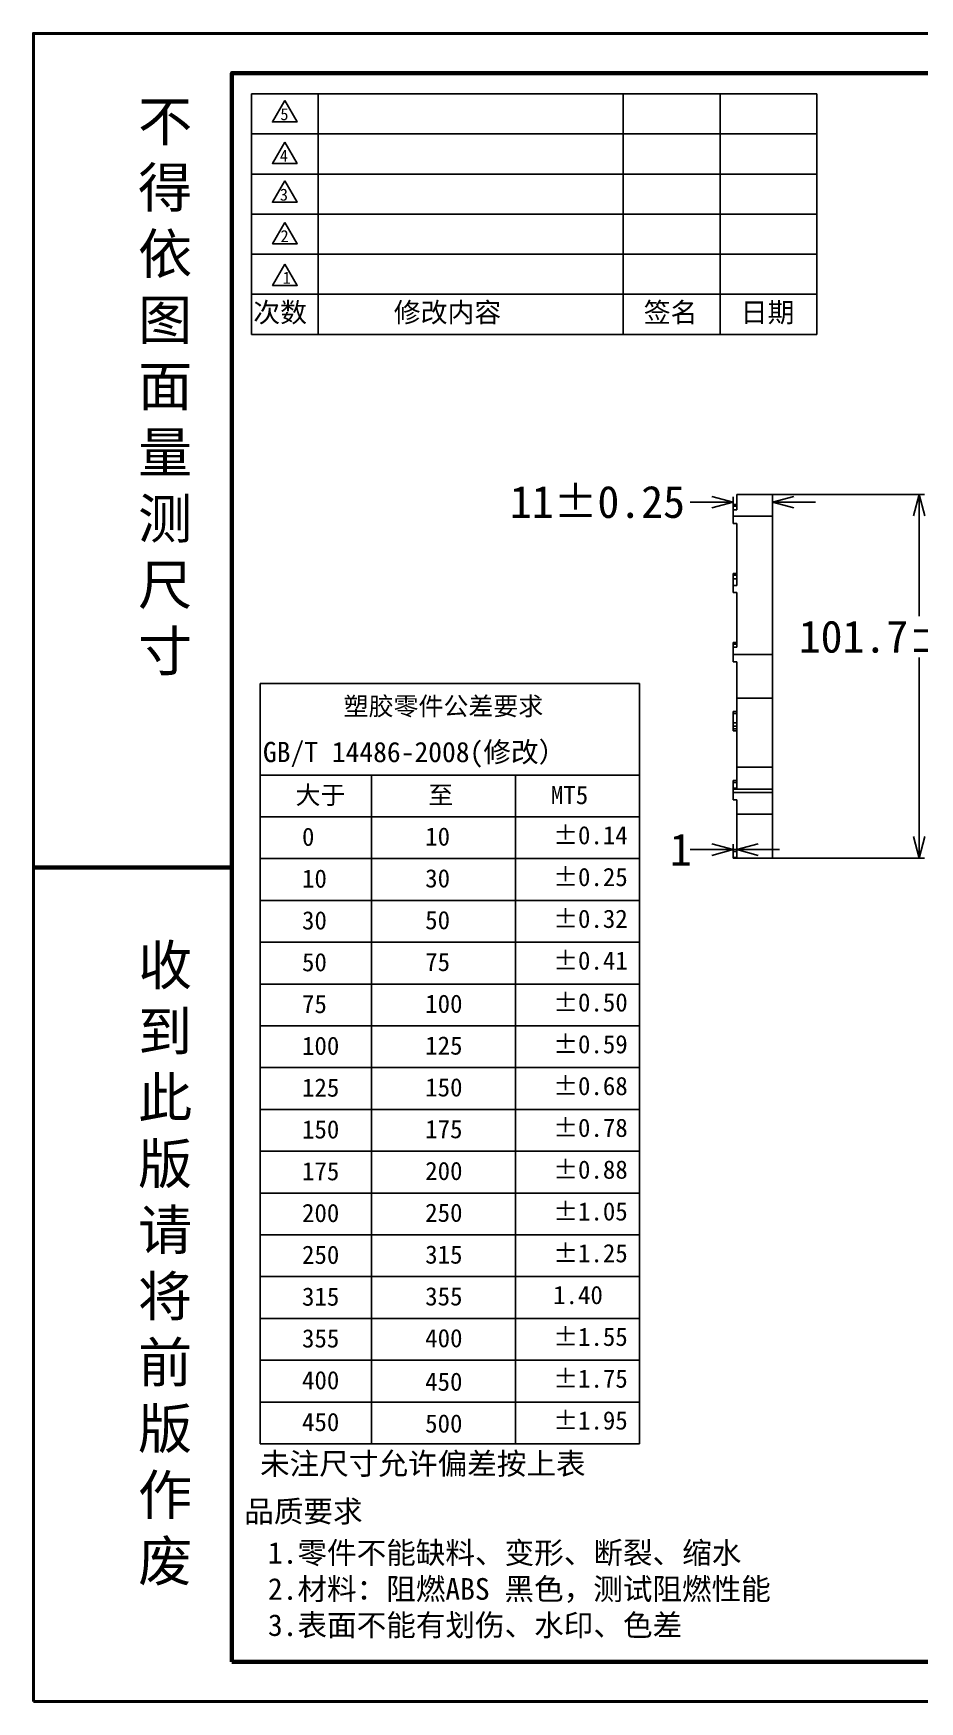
# Model space of a CAD drawing. Header units: millimetres. Extents: x 185 to 845, y 151 to 621.
# Drawn here: x 185.2 to 433.1, y 151.1 to 617.9 of the extents above; entities that cross this region are included whole.
import ezdxf
from ezdxf.lldxf.tags import DXFTag

# ---------------------------------------------------------------- set-up
doc = ezdxf.new("R2010")
doc.units = ezdxf.units.MM
doc.layers.add('title-ifrm', color=6, linetype='Continuous', lineweight=60)
doc.layers.add('title-ofrm', color=5, linetype='Continuous', lineweight=40)
doc.styles.add('HZ', font='')
doc.styles.get("Standard").update_dxf_attribs({"font": 'simfang.ttf'})
doc.styles.get('HZ').set_extended_font_data('SimSun')
tags = doc.linetypes.add('ACAD_ISO04W100', pattern=[30, 24, -3, 0, -3]).pattern_tags.tags
tags[10:11] = [DXFTag(74, 4), DXFTag(75, 0), DXFTag(340, '0'), DXFTag(46, 0.0), DXFTag(50, 0.0), DXFTag(44, 0.0), DXFTag(45, 0.0)]
tags[8:9] = [DXFTag(74, 4), DXFTag(75, 0), DXFTag(340, '0'), DXFTag(46, 0.0), DXFTag(50, 0.0), DXFTag(44, 0.0), DXFTag(45, 0.0)]
tags[6:7] = [DXFTag(74, 4), DXFTag(75, 0), DXFTag(340, '0'), DXFTag(46, 0.0), DXFTag(50, 0.0), DXFTag(44, 0.0), DXFTag(45, 0.0)]
tags[4:5] = [DXFTag(74, 4), DXFTag(75, 0), DXFTag(340, '0'), DXFTag(46, 0.0), DXFTag(50, 0.0), DXFTag(44, 0.0), DXFTag(45, 0.0)]
doc.dimstyles.new('快速标注样式', dxfattribs={"dimtxt": 9, "dimasz": 6, "dimexe": 1.5, "dimexo": 0.1, "dimgap": 0.8, "dimtad": 0, "dimtih": 1, "dimtoh": 1, "dimdec": 1, "dimdsep": 46, "dimtxsty": 'Standard', "dimblk": 'OPEN30', "dimcen": 0.5, "dimclrd": 3, "dimclre": 3, "dimclrt": 3, "dimadec": 0, "dimazin": 0, "dimtfac": 1, "dimtdec": 1, "dimtofl": 0, "dimtmove": 0, "dimatfit": 3, "dimfxl": 1, "dimarcsym": 0})

# ---------------------------------------------------------------- blocks, each defined once
blk = doc.blocks.new('ghyt')
for p, q in [((-86.56, -2.23), (-86.56, 155.49)), ((-86.56, 155.49), (-7.83, 155.49)), ((-7.83, 155.49), (-7.83, -2.23)), ((-7.83, 136.49), (-86.56, 136.49)), ((-63.47, 136.49), (-63.47, -2.23)), ((-33.6, 136.49), (-33.6, -2.23)), ((-7.83, 127.82), (-86.56, 127.82)), ((-7.83, 119.15), (-86.56, 119.15)), ((-7.83, 110.48), (-86.56, 110.48)), ((-7.83, 101.81), (-86.56, 101.81)), ((-7.83, 93.14), (-86.56, 93.14)), ((-7.83, 84.47), (-86.56, 84.47)), ((-7.83, 75.8), (-86.56, 75.8)), ((-7.83, 67.13), (-86.56, 67.13)), ((-7.83, 58.46), (-86.56, 58.46)), ((-7.83, 49.79), (-86.56, 49.79)), ((-7.83, 41.12), (-86.56, 41.12)), ((-7.83, 32.45), (-86.56, 32.45)), ((-7.83, 23.78), (-86.56, 23.78)), ((-7.83, 15.11), (-86.56, 15.11)), ((-7.83, 6.44), (-86.56, 6.44)), ((-7.83, -2.23), (-86.56, -2.23))]:
    blk.add_line(p, q)
at = {"attachment_point": 1}
for s, width, gutter_width, insert, char_height in [('{\\fSimSun|b1|i0|c134|p2;塑胶零件公差要求}', 78.7285, 1.35, (-69.22, 152.67), 3.7931), ('GB/T 14486-2008({\\fSimSun|b0|i0|c134|p2;修改）}', 78.4957, 6.56, (-85.96, 143.36), 4.1999), ('{\\fSimSun|b0|i0|c134|p2;大于}', 23.0888, 1.35, (-79.2, 134.24), 3.7931), ('{\\fSimSun|b0|i0|c134|p2;至}', 29.8723, 1.35, (-51.67, 134.24), 3.7931), ('MT5', 25.7673, 1.35, (-26.24, 134.24), 3.793), ('0', 23.0888, 18.97, (-77.86, 125.58), 3.79), ('10', 29.8723, 18.97, (-52.31, 125.63), 3.793), ('%%p0.14', 25.7673, 18.97, (-25.78, 125.91), 3.793), ('10', 23.0888, 18.97, (-77.86, 116.91), 3.793), ('30', 29.8723, 18.97, (-52.31, 116.96), 3.793), ('%%p0.25', 25.7673, 18.97, (-25.78, 117.24), 3.793), ('30', 23.0888, 18.97, (-77.86, 108.24), 3.793), ('50', 29.8723, 18.97, (-52.31, 108.29), 3.793), ('%%p0.32', 25.7673, 18.97, (-25.78, 108.57), 3.793), ('50', 23.0888, 18.97, (-77.86, 99.57), 3.793), ('75', 29.8723, 18.97, (-52.31, 99.62), 3.793), ('%%p0.41', 25.7673, 18.97, (-25.78, 99.9), 3.793), ('75', 23.0888, 18.97, (-77.86, 90.9), 3.793), ('100', 29.8723, 18.97, (-52.31, 90.95), 3.793), ('%%p0.50', 25.7673, 18.97, (-25.78, 91.23), 3.793), ('100', 23.0888, 18.97, (-77.86, 82.23), 3.793), ('125', 29.8723, 18.97, (-52.31, 82.28), 3.793), ('%%p0.59', 25.7673, 18.97, (-25.78, 82.56), 3.793), ('125', 23.0888, 18.97, (-77.86, 73.56), 3.793), ('150', 29.8723, 18.97, (-52.31, 73.61), 3.793), ('%%p0.68', 25.7673, 18.97, (-25.78, 73.89), 3.793), ('150', 23.0888, 18.97, (-77.86, 64.89), 3.793), ('175', 29.8723, 18.97, (-52.31, 64.94), 3.793), ('%%p0.78', 25.7673, 18.97, (-25.78, 65.22), 3.793), ('175', 23.0888, 18.97, (-77.86, 56.22), 3.793), ('200', 29.8723, 18.97, (-52.31, 56.27), 3.793), ('%%p0.88', 25.7673, 18.97, (-25.78, 56.55), 3.793), ('200', 23.0888, 18.97, (-77.86, 47.55), 3.793), ('250', 29.8723, 18.97, (-52.31, 47.6), 3.793), ('%%p1.05', 25.7673, 18.97, (-25.78, 47.88), 3.793), ('250', 23.0888, 18.97, (-77.86, 38.88), 3.793), ('315', 29.8723, 18.97, (-52.31, 38.93), 3.793), ('%%p1.25', 25.7673, 18.97, (-25.78, 39.21), 3.793), ('315', 23.0888, 18.97, (-77.86, 30.21), 3.793), ('355', 29.8723, 18.97, (-52.31, 30.26), 3.793), ('1.40', 25.7673, 18.97, (-25.78, 30.54), 3.793), ('355', 23.0888, 18.97, (-77.86, 21.54), 3.793), ('400', 29.8723, 18.97, (-52.31, 21.59), 3.793), ('%%p1.55', 25.7673, 18.97, (-25.78, 21.87), 3.793), ('400', 23.0888, 18.97, (-77.86, 12.87), 3.793), ('450', 29.8723, 18.97, (-52.32, 12.56), 3.793), ('%%p1.75', 25.7673, 18.97, (-25.78, 13.2), 3.793), ('450', 23.0888, 18.97, (-77.86, 4.2), 3.793), ('500', 29.8723, 18.97, (-52.32, 3.89), 3.793), ('%%p1.95', 25.7673, 18.97, (-25.78, 4.53), 3.793)]:
    blk.add_mtext_dynamic_manual_height_columns(s, width=width, gutter_width=gutter_width, heights=[0], dxfattribs=dict(at, insert=insert, char_height=char_height))
blk = doc.blocks.new('grjyukh')
at = {"char_height": 4.5, "attachment_point": 1}
for s, width, gutter_width, insert in [('{\\fSimSun|b0|i0|c134|p2;品质要求}', 25.5208, 1, (-4.91, 8.6)), ('{\\fSimSun|b0|i0|c134|p2;\\C7;1.零件不能缺料、变形、断裂、缩水                   \\P2.材料：阻燃ABS 黑色，测试阻燃性能\\P3.表面不能有划伤、水印、色差}', 141.821, 18.97, (0, 0))]:
    blk.add_mtext_dynamic_manual_height_columns(s, width=width, gutter_width=gutter_width, heights=[0], dxfattribs=dict(at, insert=insert))
blk = doc.blocks.new('fethyj')
at = {"linetype": 'ACAD_ISO04W100', "lineweight": 100}
for name, p in [('ghyt', (84.93, 22.58)), ('grjyukh', (0, 0))]:
    blk.add_blockref(name, p, dxfattribs=at)
at = {"insert": (-1.63, 18.49), "char_height": 4.5, "attachment_point": 1}
blk.add_mtext_dynamic_manual_height_columns('{\\fSimSun|b0|i0|c134|p54;未注尺寸允许偏差按上表}', width=78.7285, gutter_width=18.97, heights=[0], dxfattribs=at)
blk = doc.blocks.new('_Open30')
at = {"color": 0, "linetype": 'ByBlock', "lineweight": -2}
for p, q in [((-1, 0.268), (0, 0)), ((0, 0), (-1, -0.268)), ((0, 0), (-1, 0))]:
    blk.add_line(p, q, dxfattribs=at)
blk = doc.blocks.new('*D5')
at = {"color": 3, "lineweight": -2, "transparency": 16777216}
for p, q in [((392.07, 488.87), (434.49, 488.87)), ((432.99, 482.87), (432.99, 454.79)), ((432.99, 393.12), (432.99, 443.26)), ((392.07, 387.12), (434.49, 387.12))]:
    blk.add_line(p, q, dxfattribs=at)
at = {"layer": 'Defpoints', "color": 0, "lineweight": -3, "transparency": 16777216}
for p in [(391.97, 488.87), (391.97, 387.12), (432.99, 387.12)]:
    blk.add_point(p, dxfattribs=at)
at = {"color": 3, "lineweight": -2, "transparency": 16777216, "xscale": 6, "yscale": 6, "zscale": 6}
for p, rotation in [((432.99, 488.87), 90), ((432.99, 387.12), 270)]:
    blk.add_blockref('_Open30', p, dxfattribs=dict(at, rotation=rotation))
at = {"color": 3, "lineweight": -3, "transparency": 16777216, "insert": (432.99, 449.03), "char_height": 9, "attachment_point": 5}
blk.add_mtext('\\A1;101.7±0.25', dxfattribs=at)
blk = doc.blocks.new('*D6')
at = {"color": 3, "lineweight": -2, "transparency": 16777216}
for p, q in [((374.97, 389.49), (368.97, 389.49)), ((380.97, 389.59), (380.97, 390.99)), ((381.97, 389.59), (381.97, 390.99)), ((387.97, 389.49), (393.97, 389.49))]:
    blk.add_line(p, q, dxfattribs=at)
at = {"layer": 'Defpoints', "color": 0, "lineweight": -3, "transparency": 16777216}
for p in [(380.97, 389.49), (380.97, 389.49), (381.97, 389.49)]:
    blk.add_point(p, dxfattribs=at)
at = {"color": 3, "lineweight": -2, "transparency": 16777216, "xscale": 6, "yscale": 6, "zscale": 6}
blk.add_blockref('_Open30', (380.97, 389.49), dxfattribs=at)
at = {"color": 3, "lineweight": -2, "transparency": 16777216, "xscale": 6, "yscale": 6, "zscale": 6, "rotation": 180}
blk.add_blockref('_Open30', (381.97, 389.49), dxfattribs=at)
at = {"color": 3, "lineweight": -3, "transparency": 16777216, "insert": (366.29, 389.49), "char_height": 9, "attachment_point": 5}
blk.add_mtext('1', dxfattribs=at)
blk = doc.blocks.new('*D7')
at = {"color": 3, "lineweight": -2, "transparency": 16777216}
for p, q in [((374.97, 486.72), (368.97, 486.72)), ((380.97, 486.15), (380.97, 488.22)), ((391.97, 488.77), (391.97, 485.22)), ((397.97, 486.72), (403.97, 486.72))]:
    blk.add_line(p, q, dxfattribs=at)
at = {"layer": 'Defpoints', "color": 0, "lineweight": -3, "transparency": 16777216}
for p in [(380.97, 486.72), (380.97, 486.05), (391.97, 488.87)]:
    blk.add_point(p, dxfattribs=at)
at = {"color": 3, "lineweight": -2, "transparency": 16777216, "xscale": 6, "yscale": 6, "zscale": 6}
blk.add_blockref('_Open30', (380.97, 486.72), dxfattribs=at)
at = {"color": 3, "lineweight": -2, "transparency": 16777216, "xscale": 6, "yscale": 6, "zscale": 6, "rotation": 180}
blk.add_blockref('_Open30', (391.97, 486.72), dxfattribs=at)
at = {"color": 3, "lineweight": -3, "transparency": 16777216, "insert": (342.99, 486.72), "char_height": 9, "attachment_point": 5}
blk.add_mtext('\\A1;11±0.25', dxfattribs=at)

msp = doc.modelspace()

# ---------------------------------------------------------------- linework, layer by layer
at = {"color": 7}
for p, q in [((246.17, 533.65), (246.17, 600.93)), ((404.41, 600.93), (246.17, 600.93)), ((264.88, 533.65), (264.88, 600.93)), ((350.17, 600.93), (350.17, 533.65)), ((377.29, 533.65), (377.29, 600.93)), ((377.29, 600.93), (377.29, 533.65)), ((404.41, 533.65), (404.41, 600.93)), ((404.41, 589.72), (246.17, 589.72)), ((404.41, 578.5), (246.17, 578.5)), ((338.63, 567.29), (246.17, 567.29)), ((404.41, 567.29), (338.63, 567.29)), ((338.63, 556.08), (246.17, 556.08)), ((404.41, 556.08), (338.63, 556.08)), ((338.63, 544.86), (246.17, 544.86)), ((404.41, 544.86), (338.63, 544.86)), ((404.41, 533.65), (246.17, 533.65))]:
    msp.add_line(p, q, dxfattribs=at)
at = {"lineweight": -3}
for p, q in [((380.97, 486.05), (380.97, 485.55)), ((380.97, 486.05), (381.97, 486.05)), ((380.97, 485.55), (380.97, 484.59)), ((380.97, 485.55), (381.97, 485.55)), ((381.97, 488.87), (391.97, 488.87)), ((381.97, 484.59), (381.97, 488.87)), ((391.97, 488.87), (391.97, 482.74)), ((380.97, 484.59), (380.97, 482.74)), ((381.97, 484.59), (380.97, 484.59)), ((391.97, 482.74), (380.97, 482.74)), ((380.97, 482.74), (380.97, 480.69)), ((391.97, 482.74), (391.97, 444.12)), ((380.97, 480.69), (381.97, 480.69)), ((380.97, 466.74), (380.97, 466.24)), ((380.97, 466.74), (381.97, 466.74)), ((380.97, 466.24), (380.97, 465.28)), ((380.97, 466.24), (381.97, 466.24)), ((380.97, 465.28), (380.97, 463.43)), ((380.97, 465.28), (381.97, 465.28)), ((381.97, 463.43), (380.97, 463.43)), ((380.97, 463.43), (380.97, 461.38)), ((381.97, 461.38), (380.97, 461.38)), ((381.97, 461.38), (381.97, 446.17)), ((380.97, 447.42), (380.97, 446.93)), ((380.97, 447.42), (381.97, 447.42)), ((380.97, 446.17), (380.97, 446.93)), ((380.97, 446.93), (381.97, 446.93)), ((380.97, 446.17), (380.97, 444.12)), ((380.97, 446.17), (381.97, 446.17)), ((391.97, 444.12), (380.97, 444.12)), ((380.97, 444.12), (380.97, 442.07)), ((391.97, 444.12), (391.97, 431.87)), ((381.97, 442.07), (380.97, 442.07)), ((381.97, 442.07), (381.97, 431.87)), ((391.97, 431.87), (381.97, 431.87)), ((391.97, 431.87), (391.97, 412.56)), ((380.97, 426.03), (380.94, 426.03)), ((380.97, 425.02), (380.94, 425.02)), ((380.97, 428.11), (380.97, 427.61)), ((380.97, 428.11), (381.97, 428.11)), ((380.97, 424.99), (380.97, 427.61)), ((380.97, 427.61), (381.97, 427.61)), ((380.97, 424.99), (381.97, 424.99)), ((380.97, 423.99), (380.97, 424.99)), ((380.94, 424.09), (380.97, 424.09)), ((380.97, 423.26), (380.97, 423.99)), ((380.97, 423.99), (381.97, 423.99)), ((380.97, 422.75), (380.97, 423.26)), ((380.97, 423.26), (381.97, 423.26)), ((380.97, 422.75), (381.97, 422.75)), ((381.97, 412.56), (381.97, 406.64)), ((391.97, 412.56), (381.97, 412.56)), ((391.97, 406.43), (391.97, 412.56)), ((380.97, 408.8), (380.97, 408.3)), ((380.97, 408.8), (381.97, 408.8)), ((380.97, 406.64), (380.97, 408.3)), ((380.97, 408.3), (381.97, 408.3)), ((380.97, 406.64), (381.97, 406.64)), ((380.97, 406.43), (380.97, 406.64)), ((380.97, 406.43), (380.97, 405.43)), ((391.97, 406.43), (380.97, 406.43)), ((391.97, 406.43), (391.97, 405.43)), ((380.97, 405.43), (380.97, 403.44)), ((391.97, 405.43), (380.97, 405.43)), ((381.97, 403.44), (380.97, 403.44)), ((391.97, 405.43), (391.97, 399.37)), ((381.97, 399.37), (381.97, 387.33)), ((391.97, 399.37), (381.97, 399.37)), ((391.97, 399.37), (391.97, 387.12)), ((380.97, 389.49), (380.97, 388.99)), ((380.97, 389.49), (381.97, 389.49)), ((380.97, 387.33), (380.97, 388.99)), ((380.97, 388.99), (381.97, 388.99)), ((380.97, 387.33), (381.97, 387.33)), ((380.97, 387.12), (380.97, 387.33)), ((391.97, 387.12), (380.97, 387.12))]:
    msp.add_line(p, q, dxfattribs=at)
at = {"color": 7}
for points in [[(255.5, 599.08), (252.06, 593.1), (258.95, 593.1)], [(255.5, 587.44), (252.06, 581.46), (258.95, 581.46)], [(255.5, 576.56), (252.06, 570.59), (258.95, 570.59)], [(255.54, 564.95), (252.09, 558.98), (258.99, 558.98)], [(255.54, 553.31), (252.09, 547.34), (258.99, 547.34)]]:
    msp.add_lwpolyline(points, close=True, dxfattribs=at)
at = {"lineweight": -3}
for points in [[(381.97, 463.43), (381.97, 469.18), (381.97, 474.94), (381.97, 480.69)], [(381.97, 431.87), (381.97, 425.43), (381.97, 419), (381.97, 412.56)], [(381.97, 403.44), (381.97, 402.08), (381.97, 400.73), (381.97, 399.37)]]:
    msp.add_open_spline(points, degree=3, dxfattribs=at)
at = {"layer": 'title-ifrm'}
msp.add_lwpolyline([(240.74, 162.22), (834.19, 162.22), (834.19, 606.75), (240.74, 606.75)], close=True, dxfattribs=at)
msp.add_lwpolyline([(240.74, 384.49), (185.18, 384.49)], dxfattribs=at)
at = {"layer": 'title-ofrm'}
msp.add_lwpolyline([(185.18, 151.11), (845.3, 151.11), (845.3, 617.86), (185.18, 617.86)], close=True, dxfattribs=at)

# ---------------------------------------------------------------- block references
at = {"linetype": 'ACAD_ISO04W100', "lineweight": 100, "xscale": 1.348929912774268, "yscale": 1.348929912774268, "zscale": 1.348929912774268}
msp.add_blockref('fethyj', (250.8, 195.79), dxfattribs=at)

# ---------------------------------------------------------------- texts
at = {"color": 7, "style": 'HZ'}
for s, p in [('次数', (246.7, 537.04)), ('修改内容', (286.01, 537.04)), ('签名', (355.95, 537.04)), ('日期', (383.07, 537.04))]:
    msp.add_text(s, height=5.512, dxfattribs=at).set_placement(p)
at = {"char_height": 11.1131, "width": 8.6035, "attachment_point": 1}
for s, insert in [('{\\fSimSun|b0|i0|c134|p2;不得依图面量测尺寸}', (214.46, 598.82)), ('{\\fSimSun|b0|i0|c134|p2;收到此版请将前版作废}', (214.46, 362.73))]:
    msp.add_mtext(s, dxfattribs=dict(at, insert=insert))
at = {"color": 7, "char_height": 3.36, "width": 9.8097, "attachment_point": 1}
for s, insert in [('5', (254.28, 596.93)), ('4', (254.13, 585.29)), ('3', (254.13, 574.42)), ('2', (254.32, 562.81)), ('1', (254.93, 551.17))]:
    msp.add_mtext(s, dxfattribs=dict(at, insert=insert))

# ---------------------------------------------------------------- dimensions: what is measured, and where the dimension line sits
at = {"lineweight": -3}
dim = msp.add_linear_dim(base=(380.97, 486.72), p1=(391.97, 488.87), p2=(380.97, 486.05), dimstyle='快速标注样式', override={"dimgap": 0.8, "dimtol": 1, "dimlim": 0, "dimtp": 0.25, "dimtm": 0.25, "dimtfac": 1, "dimtdec": 2, "dimtolj": 1}, dxfattribs=at)
dim.commit()
dim.dimension.update_dxf_attribs({"geometry": '*D7', "text_midpoint": (342.99, 486.72), "dimtype": 160})
dim = msp.add_linear_dim(base=(432.992, 387.1202), p1=(391.9689, 488.8697), p2=(391.9689, 387.1202), angle=90, dimstyle='快速标注样式', override={"dimtol": 1, "dimtp": 0.25, "dimtm": 0.25, "dimtdec": 2, "dimtolj": 1}, dxfattribs=at)
dim.commit()
dim.dimension.update_dxf_attribs({"geometry": '*D5', "text_midpoint": (432.992, 449.0252), "dimtype": 160})
dim = msp.add_linear_dim(base=(380.97, 389.49), p1=(381.97, 389.49), p2=(380.97, 389.49), dimstyle='快速标注样式', dxfattribs=at)
dim.commit()
dim.dimension.update_dxf_attribs({"geometry": '*D6', "text_midpoint": (366.29, 389.49)})

doc.saveas('drawing.dxf')
